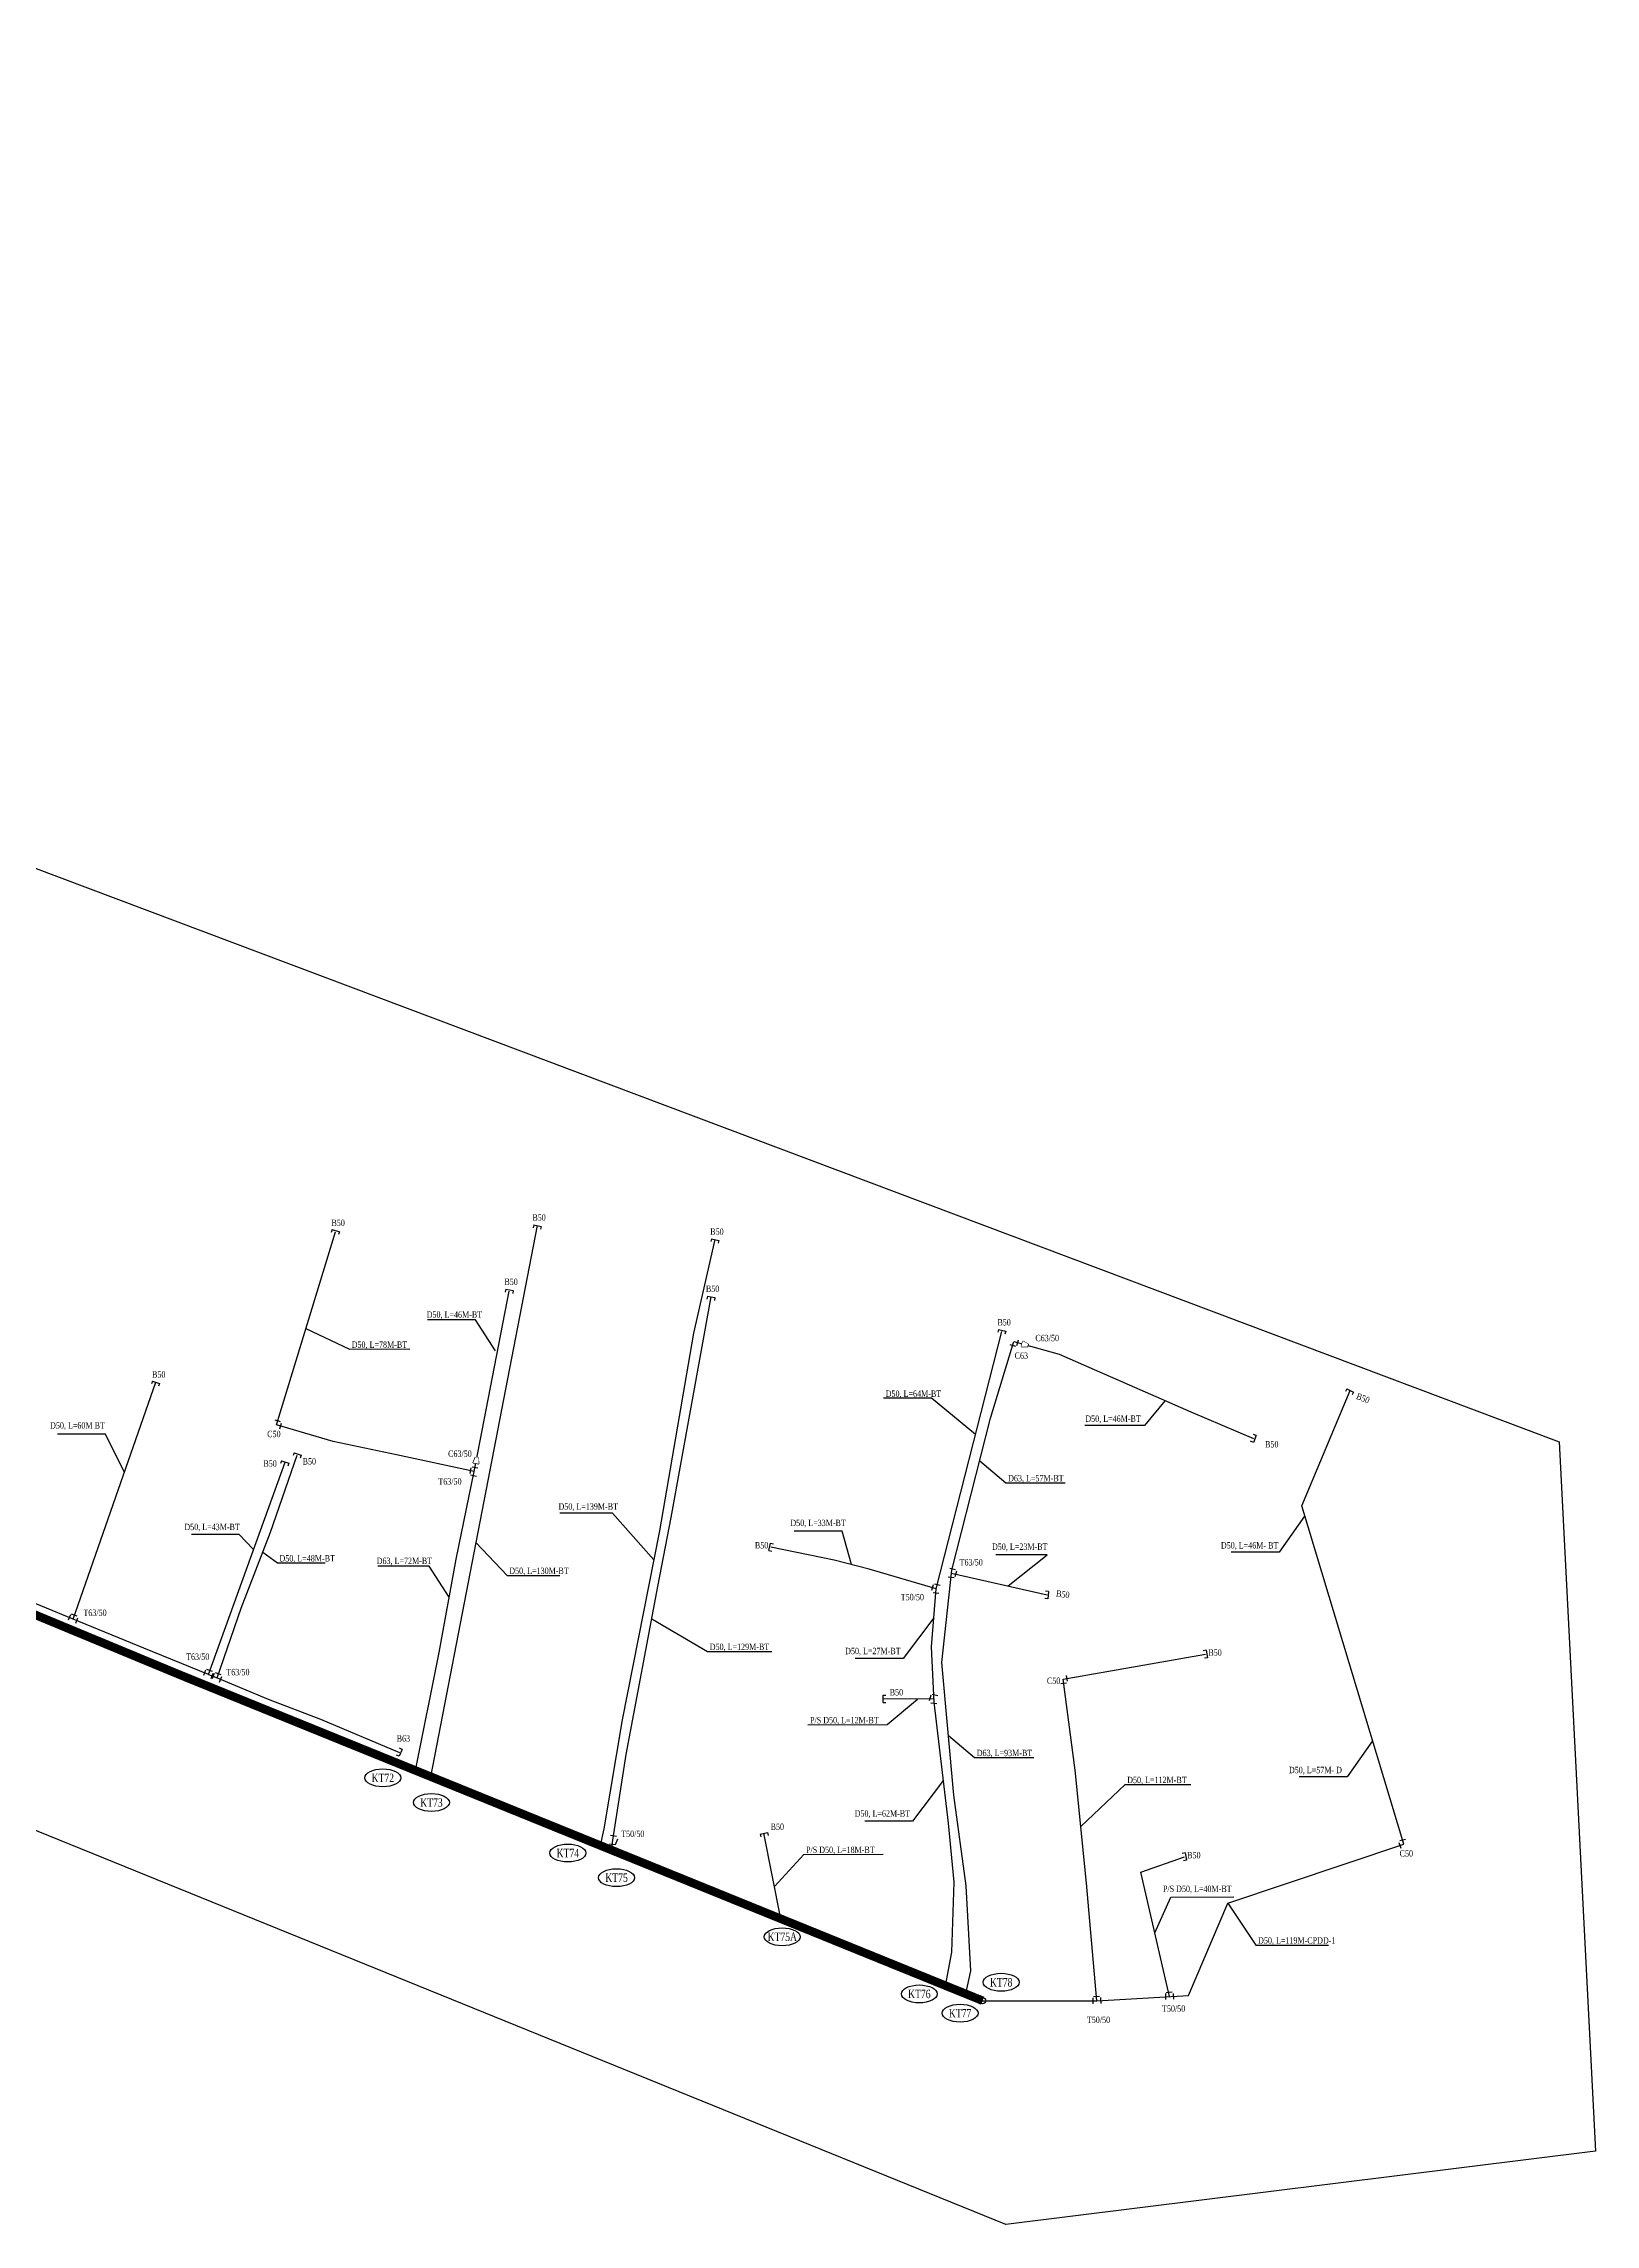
# Model space of a CAD drawing. Extents: x 549410 to 552487, y 2341005 to 2344743.
# Drawn here: x 552074 to 552439, y 2342821 to 2343333 of the extents above; entities that cross this region are included whole.
import ezdxf
from ezdxf.enums import TextEntityAlignment as Align

# ---------------------------------------------------------------- set-up
doc = ezdxf.new("R2010")
doc.units = 0
doc.header["$MEASUREMENT"] = 0
doc.set_wipeout_variables(frame=1)
doc.linetypes.add('DASHED', pattern=[0.75, 0.5, -0.25])
for name, color, linetype in [('50', 2, 'Continuous'), ('63', 1, 'Continuous'), ('90', 5, 'DASHED'), ('ten dai khoi thuy', 210, 'Continuous'), ('Text D-L', 7, 'Continuous'), ('Text phu kien', 2, 'Continuous')]:
    doc.layers.add(name, color=color, linetype=linetype)
doc.styles.add('Text', font='vntimeh.shx', dxfattribs={"width": 0.75, "bigfont": 'vn.shx'})
doc.styles.add('TextNode', font='vntimeh1.shx', dxfattribs={"width": 0.7, "bigfont": 'vn.shx'})
doc.linetypes.add('ZIGZAG', pattern='A,0.0001,-0.2,[131,ltypeshp.shx,S=0.2,R=0,X=-0.2,Y=0],-0.4,[131,ltypeshp.shx,S=0.2,R=180,X=0.2,Y=0],-0.2', length=0.8001)

# ---------------------------------------------------------------- blocks, each defined once
blk = doc.blocks.new('pt')
at = {"color": 3, "linetype": 'Continuous'}
blk.add_line((0.96, -0.69), (0.96, 0.69), dxfattribs=at)
blk = doc.blocks.new('bit')
at = {"color": 3, "linetype": 'Continuous'}
for points in [[(-0.3, -0.88), (-0.3, 0.88)], [(-0.3, 0.88), (0.39, 0.88)], [(-0.3, -0.88), (0.39, -0.88)]]:
    blk.add_lwpolyline(points, dxfattribs=at)
blk = doc.blocks.new('con')
at = {"color": 3, "linetype": 'Continuous'}
for points in [[(0, 0.67), (0, -0.67)], [(0, 0.67), (1.39, 0.34)], [(1.39, 0.34), (1.39, -0.34)], [(0, -0.67), (1.39, -0.34)]]:
    blk.add_lwpolyline(points, dxfattribs=at)
at = {"linetype": 'Continuous'}
blk.add_wipeout([(0, 0.67), (0, -0.67), (1.39, -0.34), (1.39, 0.34)], dxfattribs=at)
blk = doc.blocks.new('Daudai')
at = {"layer": 'ten dai khoi thuy', "color": 3}
blk.add_circle((0, 0), 0.75, dxfattribs=at)

msp = doc.modelspace()

# ---------------------------------------------------------------- linework, layer by layer
at = {"layer": '50'}
for points in [[(552165.38, 2342925.73), (552190.42, 2343055.26)], [(552129.12, 2343008.45), (552142.93, 2343053.77)], [(552205.21, 2342909.55), (552206.08, 2342913.54), (552210.38, 2342939.1), (552219.16, 2342983.55), (552227.18, 2343030.01), (552232.16, 2343051.97)], [(552175.95, 2342999.42), (552183.8, 2343039.86)], [(552208.15, 2342910.86), (552211.24, 2342930.98), (552218.72, 2342970.45), (552221.86, 2342986.65), (552231.24, 2343038.51)], [(552284.14, 2342969.92), (552299.52, 2343030.37)], [(552304.29, 2343027.48), (552313.03, 2343025.05), (552343.92, 2343011.53), (552358.72, 2343005.24)], [(552081.27, 2342962.8), (552100.77, 2343018.44)], [(552370.01, 2342989.43), (552381.42, 2343016.52)], [(552175.57, 2342997.46), (552157.28, 2343001.41), (552142.39, 2343004.53), (552129.12, 2343008.45)], [(552113.07, 2342949.81), (552131.12, 2342999.7)], [(552115.11, 2342949.01), (552120.77, 2342965.4), (552127.7, 2342983.2), (552133.97, 2343001.29)], [(552394, 2342909.91), (552370.01, 2342989.43)], [(552284.14, 2342969.92), (552268.34, 2342974.55), (552260.13, 2342976.65), (552245.29, 2342979.69)], [(552286.34, 2342876.64), (552287.82, 2342884.55), (552288.33, 2342900.95), (552286.98, 2342914.86), (552283.65, 2342943.28), (552283.01, 2342956.28), (552284.14, 2342969.92)], [(552313.93, 2342948.69), (552347.43, 2342954.54)], [(552321.86, 2342873.09), (552319.43, 2342900.72), (552316.75, 2342927.31), (552313.93, 2342948.69)], [(552207.81, 2342908.49), (552208.15, 2342910.86)], [(552321.86, 2342873.09), (552343.39, 2342874.36), (552352.66, 2342896.01), (552394, 2342909.91)], [(552295.03, 2342873.11), (552321.86, 2342873.09)]]:
    msp.add_lwpolyline(points, dxfattribs=at)
at = {"layer": '50', "color": 1}
for points in [[(552287.73, 2342973.61), (552310.16, 2342968.51)], [(552283.62, 2342943.98), (552271.62, 2342944.06)], [(552247.6, 2342892.37), (552243.63, 2342912.46)], [(552338.94, 2342874.1), (552332.17, 2342903.33), (552342.46, 2342906.93)]]:
    msp.add_lwpolyline(points, dxfattribs=at)
at = {"layer": '63', "color": 6}
for points in [[(552291.12, 2342874.7), (552292.26, 2342880.11), (552291.19, 2342900.14), (552288.23, 2342921.4), (552285.47, 2342952.56), (552287.8, 2342974.26), (552296.91, 2343010.03), (552302.36, 2343028.02)], [(552302.36, 2343028.02), (552304.29, 2343027.48)], [(552175.57, 2342997.46), (552175.95, 2342999.42)], [(552081.27, 2342962.8), (552059.73, 2342971.6), (552029.55, 2342984.12), (552006.32, 2342993.71)], [(552161.72, 2342927.22), (552167.32, 2342954.96), (552171.29, 2342976.9), (552175.57, 2342997.46)], [(552097.92, 2342956), (552081.27, 2342962.8)], [(552113.07, 2342949.81), (552097.92, 2342956)], [(552113.07, 2342949.81), (552115.11, 2342949.01)], [(552115.11, 2342949.01), (552127.14, 2342943.99), (552139.42, 2342939.24), (552158, 2342931.48)]]:
    msp.add_lwpolyline(points, dxfattribs=at)
at = {"layer": '90', "ltscale": 10, "const_width": 2}
msp.add_lwpolyline([(551572.38, 2343332.04), (551773.66, 2343127.77), (551852.37, 2343055.08), (552106.27, 2342949.74), (552295.03, 2342873.11)], dxfattribs=at)
at = {"layer": 'ten dai khoi thuy', "color": 3, "linetype": 'ByBlock'}
for centre in [(552154.07, 2342925.49), (552165.5, 2342919.69), (552197.56, 2342907.82), (552209, 2342902.02), (552247.94, 2342888.13), (552280.15, 2342874.71), (552299.39, 2342877.45), (552289.73, 2342870.19)]:
    msp.add_ellipse(centre, major_axis=(-4.22, 0), ratio=0.497929, dxfattribs=at)
at = {"layer": 'Text D-L', "color": 9}
for points in [[(552136.02, 2343031.11), (552146.25, 2343026.21), (552160.43, 2343026.3)], [(552180.52, 2343025.84), (552175.84, 2343033.12), (552164.59, 2343033.12)], [(552293.36, 2343006.17), (552283, 2343014.69), (552271.75, 2343014.69)], [(552337.93, 2343014.15), (552333.08, 2343008.3), (552319.03, 2343008.31)], [(552093.35, 2342997.27), (552088.89, 2343006.26), (552077.64, 2343006.26)], [(552294.36, 2343000), (552300.52, 2342994.82), (552314.42, 2342994.82)], [(552217.8, 2342976.69), (552208.04, 2342987.66), (552195.66, 2342987.66)], [(552264.23, 2342975.6), (552262.02, 2342983.46), (552250.77, 2342983.46)], [(552370.69, 2342986.97), (552364.7, 2342978.55), (552353.45, 2342978.55)], [(552123.7, 2342979.18), (552120.35, 2342982.71), (552109.1, 2342982.71)], [(552125.89, 2342978.54), (552129.29, 2342976), (552140.54, 2342976)], [(552176.02, 2342980.75), (552183.29, 2342973.07), (552195.66, 2342973.07)], [(552169.67, 2342967.97), (552164.99, 2342975.26), (552152.91, 2342975.24)], [(552301, 2342970.6), (552310.23, 2342977.87), (552298.15, 2342977.87)], [(552217.28, 2342962.86), (552230.4, 2342955.19), (552245.5, 2342955.19)], [(552283.57, 2342963.1), (552276.35, 2342953.51), (552265.1, 2342953.51)], [(552272.63, 2342938.04), (552279.71, 2342944.01)], [(552253.97, 2342937.97), (552253.97, 2342937.97), (552272.63, 2342938.04)], [(552286.99, 2342935.44), (552293.15, 2342930.26), (552307.05, 2342930.26)], [(552386.68, 2342934.18), (552380.7, 2342925.75), (552369.45, 2342925.75)], [(552285.8, 2342924.92), (552278.58, 2342915.33), (552267.33, 2342915.33)], [(552318.09, 2342914.02), (552328.5, 2342923.91), (552343.97, 2342923.91)], [(552246.1, 2342899.95), (552253.03, 2342907.5), (552271.69, 2342907.58)], [(552335.49, 2342889.1), (552339.26, 2342897.46), (552354.03, 2342897.5)], [(552352.66, 2342896.01), (552359.26, 2342886.2), (552376.3, 2342886.2)]]:
    msp.add_lwpolyline(points, dxfattribs=at)

# ---------------------------------------------------------------- block references
at = {"layer": '50'}
for name, p, rotation in [('bit', (552190.36, 2343054.96), 259.0615098829987), ('bit', (552142.93, 2343053.77), 253.0586677101292), ('bit', (552232.1, 2343051.68), 257.2112462199808), ('bit', (552183.8, 2343039.86), 259.0189362342293), ('bit', (552231.19, 2343038.22), 260.1575039931442), ('bit', (552299.52, 2343030.37), 255.723336127683), ('bit', (552100.68, 2343018.16), 250.6803474639671), ('bit', (552381.29, 2343016.25), 243.8729854121895), ('pt', (552129.12, 2343008.45), 73.05881975216701), ('pt', (552129.12, 2343008.45), 343.5636043186282), ('bit', (552358.72, 2343005.24), 156.9805635609545), ('bit', (552131.02, 2342999.42), 250.1137428700287), ('bit', (552133.97, 2343001.29), 250.8916824396952), ('pt', (552175.57, 2342997.46), 167.8153542507465), ('pt', (552175.57, 2342997.46), 258.2395926760024), ('pt', (552175.57, 2342997.46), 79.01908828162458), ('bit', (552245.29, 2342979.69), 348.5473091973067), ('pt', (552287.73, 2342973.61), 75.72348817698214), ('pt', (552289.58, 2342973.1), 163.6430456843984), ('pt', (552284.14, 2342969.92), 163.6430456843984), ('pt', (552284.14, 2342969.92), 265.2534846180432), ('pt', (552284.14, 2342969.92), 75.72348817698214), ('pt', (552287.73, 2342973.61), 265.2534846180432), ('bit', (552310.14, 2342968.45), 175.1982076631495), ('pt', (552081.27, 2342962.8), 157.7750313055797), ('pt', (552081.27, 2342962.8), 70.68049949729473), ('pt', (552081.27, 2342962.8), 337.7748792882613), ('bit', (552347.43, 2342954.54), 189.9018616455691), ('pt', (552113.07, 2342949.81), 157.7750313055797), ('pt', (552113.07, 2342949.81), 70.11389490016066), ('pt', (552113.07, 2342949.81), 338.6414764412773), ('pt', (552115.11, 2342949.01), 158.6416284650324), ('pt', (552115.11, 2342949.01), 70.94875624884193), ('pt', (552115.11, 2342949.01), 337.3724701933317), ('pt', (552313.93, 2342948.69), 277.5048182339133), ('pt', (552313.93, 2342948.69), 9.902013664519654), ('bit', (552271.92, 2342944.06), 359.9108212387547), ('pt', (552283.62, 2342943.98), 163.6430456843984), ('pt', (552283.62, 2342943.98), 265.2534846180432), ('pt', (552283.62, 2342943.98), 75.72348817698214), ('bit', (552158, 2342931.48), 157.3409949874837), ('pt', (552208.15, 2342910.86), 81.27075487854708), ('bit', (552243.69, 2342912.17), 281.7468399817436), ('pt', (552208.15, 2342910.86), 261.9428948330238), ('pt', (552208.15, 2342910.86), 337.632577698919), ('bit', (552342.46, 2342906.93), 189.901861645569), ('pt', (552394, 2342909.91), 198.5792415501226), ('pt', (552394, 2342909.91), 105.4796531733767), ('pt', (552321.86, 2342873.09), 179.9573085923361), ('pt', (552321.86, 2342873.09), 95.04148795828758), ('pt', (552321.86, 2342873.09), 3.36200983699777), ('pt', (552338.96, 2342874.1), 179.9573085923361), ('pt', (552338.96, 2342874.1), 95.04148795828758), ('pt', (552338.96, 2342874.1), 3.36200983699777)]:
    msp.add_blockref(name, p, dxfattribs=dict(at, rotation=rotation))
at = {"layer": 'ten dai khoi thuy'}
for p in [(552161.72, 2342927.22), (552165.38, 2342925.73), (552205.21, 2342909.55), (552207.81, 2342908.49), (552286.34, 2342876.64), (552291.12, 2342874.7), (552295.03, 2342873.11)]:
    msp.add_blockref('Daudai', p, dxfattribs=at)

# ---------------------------------------------------------------- texts
at = {"layer": 'ten dai khoi thuy', "color": 2, "style": 'TextNode', "width": 0.75}
for s, p in [('kt72', (552154.07, 2342925.49)), ('kt73', (552165.5, 2342919.69)), ('kt74', (552197.56, 2342907.82)), ('kt75', (552209, 2342902.02)), ('kt76', (552280.15, 2342874.71)), ('kt78', (552299.39, 2342877.45)), ('kt77', (552289.73, 2342870.19))]:
    msp.add_text(s, height=2, dxfattribs=at).set_placement(p, align=Align.MIDDLE)
at = {"layer": 'ten dai khoi thuy', "color": 1, "style": 'TextNode', "width": 0.75}
msp.add_text('kt75a', height=2, dxfattribs=at).set_placement((552247.94, 2342888.13), align=Align.MIDDLE)
at = {"layer": 'Text D-L', "color": 1, "style": 'Text', "width": 0.75}
for s, p in [('D50, L=46m-bt', (552164.38, 2343033.16)), ('D50, L=78m-bt', (552146.75, 2343026.09)), ('D50, L=64m-bt', (552272.25, 2343014.57)), ('D50, L=60m bt', (552075.88, 2343007.11)), ('D50, L=46m-bt', (552319.16, 2343008.7)), ('D63, L=57m-bt', (552301.02, 2342994.7)), ('D50, L=139m-bt', (552195.36, 2342988.06)), ('D50, L=43m-bt', (552107.44, 2342983.25)), ('D50, L=33m-bt', (552249.85, 2342984.2)), ('D50, L=23m-bt', (552297.23, 2342978.61)), ('D50, L=46m- bt', (552351.02, 2342978.93)), ('D50, L=48m-bt', (552129.79, 2342975.88)), ('D63, L=72m-bt', (552152.63, 2342975.28)), ('D50, L=130m-bt', (552183.79, 2342972.95)), ('D50, L=129m-bt', (552230.9, 2342955.07)), ('D50, L=27m-bt', (552262.72, 2342954.1)), ('p/s D50, L=12m-bt', (552254.47, 2342937.85)), ('D63, L=93m-bt', (552293.65, 2342930.14)), ('D50, L=57m- D', (552367.01, 2342926.13)), ('D50, L=112m-bt', (552329, 2342923.79)), ('D50, L=62m-bt', (552264.95, 2342915.92)), ('p/s D50, L=18m-bt', (552253.53, 2342907.38)), ('p/s D50, L=40m-bt', (552337.4, 2342898.22)), ('D50, L=119m-cpdd-1', (552359.76, 2342886.08))]:
    msp.add_text(s, height=1.5, dxfattribs=at).set_placement(p, align=Align.BOTTOM_LEFT)
at = {"layer": 'Text phu kien', "color": 4, "style": 'Text', "width": 0.75}
for s, p in [('B50', (552143.58, 2343055.92)), ('B50', (552190.79, 2343057.17)), ('B50', (552232.59, 2343053.87)), ('B50', (552184.22, 2343042.07)), ('B50', (552231.57, 2343040.43)), ('B50', (552300.08, 2343032.55)), ('B50', (552101.42, 2343020.29)), ('C50', (552128.47, 2343006.3)), ('B50', (552362.98, 2343003.88)), ('B50', (552127.58, 2342999.35)), ('B50', (552136.8, 2342999.87)), ('T63/50', (552169.85, 2342995.15)), ('B50', (552243.08, 2342980.14)), ('T63/50', (552292.34, 2342976.15)), ('T50/50', (552278.51, 2342967.97)), ('T63/50', (552086.43, 2342964.29)), ('T63/50', (552110.58, 2342953.96)), ('B50', (552349.65, 2342954.93)), ('T63/50', (552120.02, 2342950.35)), ('C50', (552311.71, 2342948.31)), ('B50', (552274.77, 2342945.6)), ('B63', (552158.91, 2342934.75)), ('T50/50', (552212.82, 2342912.33)), ('B50', (552246.78, 2342914)), ('B50', (552344.67, 2342907.32)), ('C50', (552394.6, 2342907.74)), ('T50/50', (552339.91, 2342871.27)), ('T50/50', (552322.26, 2342868.61))]:
    msp.add_text(s, height=1.5, dxfattribs=at).set_placement(p, align=Align.MIDDLE_CENTER)
for rotation, p in [(338.6023, (552384.42, 2343014.71)), (351.1829, (552313.88, 2342968.64))]:
    msp.add_text('B50', height=1.5, rotation=rotation, dxfattribs=at).set_placement(p, align=Align.MIDDLE_CENTER)

# ---------------------------------------------------------------- next in the draw order: block references
at = {"layer": '50'}
for p, rotation in [((552304.29, 2343027.48), 344.4240118583508), ((552175.95, 2342999.42), 79.01908828162458)]:
    msp.add_blockref('con', p, dxfattribs=dict(at, rotation=rotation))

# ---------------------------------------------------------------- next in the draw order: linework, layer by layer
at = {"layer": '63', "linetype": 'ZIGZAG', "ltscale": 10}
msp.add_lwpolyline([(551804.71, 2343021.88), (551875.06, 2343213.56), (552430.52, 2343004.48), (552439.03, 2342837.72), (552300.5, 2342820.55)], close=True, dxfattribs=at)

# ---------------------------------------------------------------- next in the draw order: block references
at = {"layer": '50'}
for rotation in [253.1373998871974, 344.4240118551381]:
    msp.add_blockref('pt', (552302.36, 2343028.02), dxfattribs=dict(at, rotation=rotation))

# ---------------------------------------------------------------- next in the draw order: texts
at = {"layer": 'Text phu kien', "color": 4, "style": 'Text', "width": 0.75}
for s, p in [('C63/50', (552310.2, 2343028.85)), ('C63', (552304.13, 2343024.72)), ('C63/50', (552172.19, 2343001.67))]:
    msp.add_text(s, height=1.5, dxfattribs=at).set_placement(p, align=Align.MIDDLE_CENTER)

doc.saveas('drawing.dxf')
